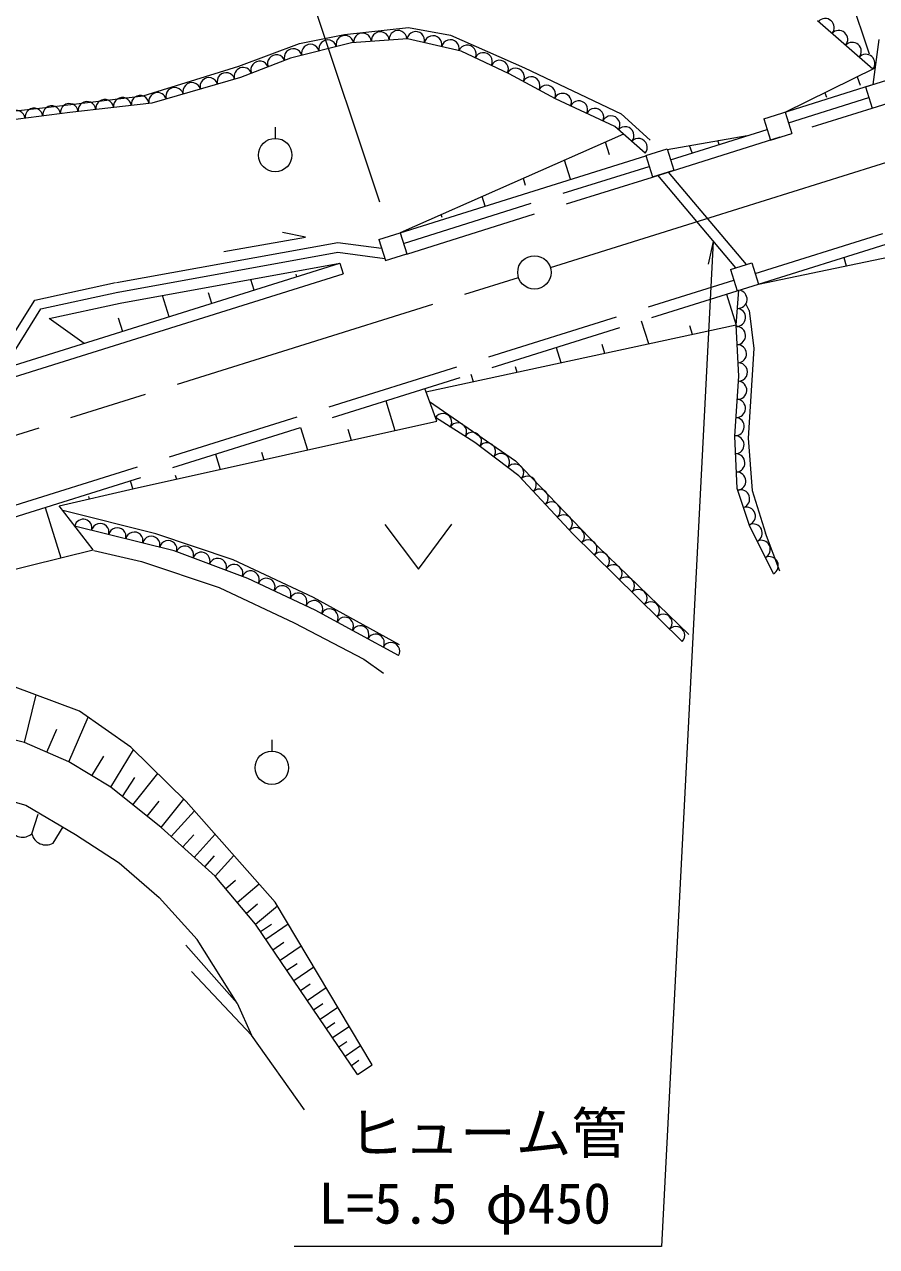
# Model space of a CAD drawing. Units: millimetres, scale not verified. Extents: x 40000 to 680000, y 20000 to 380000.
# Drawn here: x 142150 to 180337, y 247864 to 302653 of the extents above; entities that cross this region are included whole.
import ezdxf
from ezdxf.enums import TextEntityAlignment as Align

# ---------------------------------------------------------------- set-up
doc = ezdxf.new("R2010")
doc.units = ezdxf.units.MM
doc.header["$LTSCALE"] = 1000
doc.linetypes.add('CHAIN', pattern=[18.5, 12, -1.5, 3.5, -1.5])
doc.linetypes.add('DASHED', pattern=[7.5, 6, -1.5])
for name, color, linetype, lineweight in [('M-BGD', 7, 'Continuous', 13), ('M-BGD-OTRS1', 7, 'DASHED', 13), ('M-BMK', 2, 'CHAIN', 13), ('M-BMK-SRVR', 3, 'Continuous', 13), ('M-STR-HTXT', 7, 'Continuous', 13)]:
    doc.layers.add(name, color=color, linetype=linetype, lineweight=lineweight)
doc.styles.add('ＭＳ ゴシック', font='')
doc.styles.get('ＭＳ ゴシック').set_extended_font_data('MS Gothic')

# ---------------------------------------------------------------- blocks, each defined once
blk = doc.blocks.new('果樹園')
at = {"color": 7, "linetype": 'Continuous', "lineweight": 13}
blk.add_line((0, 2), (0, 1.5), dxfattribs=at)
blk.add_circle((0, 0.75), 0.75, dxfattribs=at)
blk = doc.blocks.new('果樹園_1')
at = {"color": 7, "linetype": 'Continuous', "lineweight": 13}
blk.add_line((0, 1), (0, 0.5), dxfattribs=at)
blk.add_circle((0, -0.25), 0.75, dxfattribs=at)
blk = doc.blocks.new('畑')
at = {"color": 7, "linetype": 'Continuous', "lineweight": 13}
for p, q in [((-1.5, 1), (0, -1)), ((0, -1), (1.5, 1))]:
    blk.add_line(p, q, dxfattribs=at)
blk = doc.blocks.new('ﾌﾟﾛｯﾄﾏｰｸ-02')
at = {"color": 3, "linetype": 'Continuous', "lineweight": 13}
blk.add_circle((0, 0), 0.5, dxfattribs=at)

msp = doc.modelspace()

# ---------------------------------------------------------------- linework, layer by layer
at = {"layer": 'M-BGD'}
for p, q in [((156495, 302202), (159362, 302522)), ((159362, 302522), (161249, 302173)), ((180164, 300647), (177698, 302814)), ((154482, 301798), (156495, 302202)), ((159319, 302013), (156800, 301828)), ((161719, 301457), (159319, 302013)), ((161249, 302173), (164560, 300711)), ((180178, 299958), (180457, 301984)), ((151752, 300786), (154482, 301798)), ((156800, 301828), (154079, 301137)), ((163880, 300442), (161719, 301457)), ((154079, 301137), (151838, 300281)), ((147475, 299458), (151752, 300786)), ((151838, 300281), (147859, 299125)), ((165949, 299311), (163880, 300442)), ((164560, 300711), (168895, 298644)), ((176237, 298723), (180280, 300703)), ((179464, 300303), (179598, 299937)), ((175283, 298424), (180068, 299924)), ((179841, 299852), (180795, 300151)), ((179841, 299852), (180140, 298898)), ((143230, 298947), (147475, 299458)), ((168602, 298078), (165949, 299311)), ((178015, 299594), (178089, 299390)), ((180140, 298898), (181094, 299198)), ((180140, 298898), (181094, 299197)), ((144180, 298707), (135708, 297598)), ((138713, 298448), (143230, 298947)), ((147859, 299125), (144180, 298707)), ((168895, 298644), (170196, 297461)), ((176237, 298723), (176536, 297769)), ((169963, 296877), (168602, 298078)), ((175283, 298424), (175582, 297470)), ((168996, 297731), (158985, 293316)), ((170958, 297045), (174539, 297676)), ((175582, 297470), (176536, 297769)), ((168372, 296800), (168192, 297376)), ((169995, 296772), (170949, 297071)), ((170949, 297071), (171248, 296117)), ((172079, 296896), (171957, 297221)), ((173280, 297273), (173220, 297443)), ((158985, 293316), (169997, 296767)), ((166618, 295709), (166350, 296564)), ((169995, 296772), (170294, 295818)), ((170294, 295818), (171248, 296117)), ((164610, 295428), (164509, 295752)), ((162802, 294512), (162668, 294940)), ((160865, 294004), (160826, 294128)), ((151084, 292470), (154739, 293123)), ((154739, 293123), (153720, 293331)), ((158031, 293017), (158985, 293316)), ((158985, 293316), (159284, 292362)), ((175047, 291015), (185333, 293164)), ((146268, 291083), (156188, 292884)), ((156188, 292884), (158155, 292621)), ((158031, 293017), (158330, 292063)), ((146347, 290650), (156199, 292439)), ((156199, 292439), (158300, 292158)), ((158330, 292063), (159284, 292362)), ((178864, 292211), (178981, 291837)), ((111932, 278044), (156288, 291947)), ((146436, 290158), (156288, 291947)), ((156269, 291941), (156269, 291943)), ((156288, 291947), (156437, 291469)), ((173794, 291670), (174748, 291969)), ((173794, 291670), (174093, 290716)), ((174748, 291969), (175047, 291015)), ((112082, 277566), (156437, 291469)), ((142610, 290291), (146237, 291077)), ((152452, 290744), (152302, 291223)), ((154361, 291343), (154323, 291462)), ((174093, 290716), (175047, 291015)), ((174093, 290716), (175047, 291015)), ((142885, 289900), (146330, 290647)), ((148636, 289548), (148336, 290503)), ((150544, 290146), (150394, 290624)), ((173607, 290563), (174041, 289178)), ((174041, 289178), (174169, 290740)), ((141464, 288455), (142610, 290291)), ((141761, 288100), (142885, 289900)), ((143259, 289470), (146436, 290158)), ((174630, 289826), (174483, 290124)), ((144819, 288352), (143259, 289470)), ((146355, 289506), (146547, 288893)), ((169790, 289367), (170112, 288342)), ((174630, 289826), (174840, 288124)), ((160134, 286185), (174042, 289191)), ((171951, 289160), (172075, 288766)), ((174163, 286879), (174041, 289178)), ((168021, 288323), (168149, 287917)), ((165973, 288171), (166186, 287493)), ((174840, 288124), (174586, 284105)), ((164145, 287318), (164223, 287069)), ((162157, 286974), (162260, 286645)), ((173979, 284195), (174163, 286879)), ((160627, 284866), (160086, 286325)), ((158340, 285778), (158756, 284448)), ((160300, 285749), (164160, 283090)), ((162335, 283904), (160568, 285026)), ((147074, 281843), (160627, 284866)), ((154523, 284582), (154839, 283575)), ((156640, 284515), (156798, 284011)), ((164308, 282414), (162335, 283904)), ((174095, 281847), (173979, 284195)), ((174586, 284105), (174770, 281759)), ((150706, 283385), (150921, 282701)), ((152772, 283480), (152880, 283138)), ((164160, 283090), (167848, 279241)), ((146889, 282189), (147003, 281826)), ((148905, 282445), (148962, 282264)), ((166740, 279807), (164308, 282414)), ((143703, 281066), (147074, 281843)), ((174648, 280197), (174095, 281847)), ((174770, 281759), (175357, 279843)), ((145014, 281483), (145048, 281376)), ((143072, 280992), (143779, 278738)), ((145231, 279094), (143703, 281066)), ((148031, 279810), (143866, 280855)), ((148856, 279048), (144400, 280166)), ((175715, 278022), (174648, 280197)), ((151503, 278649), (148031, 279810)), ((168603, 277967), (166740, 279807)), ((176006, 278142), (175357, 279843)), ((128445, 274981), (145231, 279094)), ((145252, 279067), (147398, 278572)), ((152156, 277816), (148856, 279048)), ((167848, 279241), (171924, 275299)), ((147398, 278572), (150877, 277410)), ((155100, 276965), (151503, 278649)), ((155185, 276400), (152156, 277816)), ((171621, 274987), (168603, 277967)), ((150877, 277410), (154236, 275830)), ((158954, 274836), (155100, 276965)), ((158915, 274356), (155185, 276400)), ((154236, 275830), (157356, 274192)), ((157356, 274192), (158243, 273563)), ((144620, 271862), (141615, 272993)), ((142152, 270467), (142674, 272594)), ((146924, 270252), (144620, 271862)), ((144144, 269602), (145008, 271591)), ((143149, 270034), (143594, 271057)), ((146015, 268455), (147044, 270134)), ((149396, 267819), (146924, 270252)), ((145176, 268970), (145713, 269846)), ((147013, 267661), (148130, 269065)), ((138654, 268673), (142214, 267649)), ((146545, 268034), (147096, 268886)), ((148283, 266651), (149293, 267920)), ((142214, 267649), (144434, 266336)), ((147648, 267156), (148180, 267824)), ((148727, 266248), (149768, 267398)), ((153392, 263298), (149396, 267819)), ((142482, 266370), (142765, 267254)), ((143431, 265952), (143891, 266678)), ((144434, 266336), (146398, 265065)), ((149244, 265780), (149739, 266326)), ((149761, 265312), (150697, 266347)), ((150227, 264891), (150671, 265383)), ((150692, 264471), (151533, 265401)), ((146398, 265065), (148183, 263512)), ((151166, 263908), (151613, 264285)), ((151683, 263295), (152664, 264122)), ((148183, 263512), (149891, 261631)), ((152095, 262806), (152591, 263224)), ((152507, 262317), (153485, 263141)), ((157728, 256014), (153392, 263298)), ((152734, 261983), (153215, 262310)), ((152962, 261647), (153968, 262330)), ((149377, 261374), (151687, 258776)), ((151687, 258776), (149891, 261631)), ((153284, 261172), (153773, 261503)), ((153607, 260696), (154557, 261341)), ((153911, 260248), (154373, 260561)), ((154215, 259799), (155113, 260408)), ((152328, 257343), (149641, 260196)), ((154520, 259350), (154955, 259646)), ((154824, 258902), (155668, 259474)), ((151687, 258776), (152328, 257343)), ((155110, 258479), (155520, 258757)), ((155397, 258057), (156191, 258596)), ((155677, 257644), (156062, 257905)), ((155958, 257230), (156704, 257735)), ((154707, 253994), (152328, 257343)), ((156239, 256816), (156599, 257060)), ((156519, 256402), (157216, 256875)), ((156800, 255988), (157136, 256216)), ((157081, 255575), (157728, 256014))]:
    msp.add_line(p, q, dxfattribs=at)
msp.add_lwpolyline([(157081, 255575), (152507, 262317), (150692, 264471), (148283, 266651), (146015, 268455), (144144, 269602), (142152, 270467), (139452, 271129), (136015, 271275), (131864, 271195), (127498, 270508), (121913, 269235), (119205, 268595), (114904, 267858), (108259, 266820), (103723, 265759), (96945, 264668)], dxfattribs=at)
for centre, radius, start, end in [((178034, 302513), 405, 319.3359, 138.0337), ((155739, 301559), 399, 14.1361, 194.3563), ((156512, 301757), 399, 11.3316, 194.557), ((157301, 301865), 399, 4.09, 184.3103), ((158098, 301924), 399, 4.09, 184.3103), ((158894, 301982), 399, 4.09, 184.3103), ((159683, 301932), 399, 346.4545, 168.6099), ((160460, 301749), 399, 346.8569, 167.0772), ((161238, 301569), 399, 346.8569, 167.0772), ((178642, 301979), 405, 319.3359, 138.0337), ((154191, 301167), 399, 14.0909, 199.1255), ((154965, 301363), 399, 14.1361, 194.3563), ((161996, 301330), 398, 334.4429, 158.1002), ((162717, 300989), 399, 334.7317, 154.9519), ((179250, 301445), 405, 319.3359, 138.0337), ((152695, 300609), 399, 20.7946, 201.0149), ((153441, 300894), 399, 20.7946, 201.0149), ((163440, 300650), 399, 334.7317, 154.9519), ((179858, 300910), 405, 319.3359, 138.0337), ((150419, 299869), 399, 16.0988, 196.3191), ((151186, 300092), 399, 16.0988, 196.3191), ((151950, 300325), 399, 20.7631, 197.7526), ((164154, 300293), 399, 331.208, 152.2383), ((164855, 299910), 399, 331.2314, 151.4517), ((148886, 299424), 399, 16.0988, 196.3191), ((149652, 299647), 399, 16.0988, 196.3191), ((165555, 299527), 399, 331.2314, 151.4517), ((144955, 298796), 399, 6.3582, 186.5785), ((145748, 298886), 399, 6.3582, 186.5785), ((146541, 298976), 399, 6.3582, 186.5785), ((147335, 299066), 399, 6.3582, 186.5785), ((148119, 299202), 398, 15.8979, 193.3913), ((166266, 299165), 399, 334.9332, 154.744), ((166990, 298828), 399, 334.959, 155.1793), ((141786, 298395), 399, 7.3534, 187.5736), ((142578, 298498), 399, 7.3534, 187.5736), ((143370, 298602), 399, 7.3534, 187.5736), ((144161, 298706), 399, 6.4053, 187.5729), ((167714, 298492), 399, 334.959, 155.1793), ((168438, 298158), 398, 325.5691, 155.5951), ((169066, 297670), 399, 318.4702, 138.6904), ((169665, 297142), 399, 318.4702, 138.6904), ((174127, 290333), 409, 266.5309, 84.1143), ((174061, 289519), 408, 267.7312, 84.1847), ((174058, 288702), 409, 274.2386, 91.8221), ((174101, 287886), 409, 274.2386, 91.8221), ((174145, 287071), 408, 270.4171, 91.9682), ((174112, 286256), 409, 267.2892, 84.8726), ((174056, 285441), 409, 267.2892, 84.8726), ((160904, 284819), 394, 326.7857, 148.3707), ((174000, 284626), 409, 267.2892, 84.8726), ((161570, 284396), 394, 326.7857, 148.3707), ((162236, 283973), 395, 323.5815, 148.3676), ((162871, 283506), 394, 322.1611, 143.7461), ((173990, 283809), 409, 273.9859, 91.2635), ((163501, 283030), 394, 322.1611, 143.7461), ((174030, 282993), 409, 274.0204, 91.6038), ((164131, 282556), 394, 317.7917, 143.8821), ((164696, 282007), 394, 312.2117, 133.7967), ((174072, 282178), 408, 276.5995, 91.9663), ((165234, 281430), 394, 312.2117, 133.7967), ((174241, 281384), 409, 289.7613, 107.3447), ((165772, 280853), 394, 312.2117, 133.7967), ((166311, 280276), 394, 312.2117, 133.7967), ((174501, 280609), 409, 289.7613, 107.3447), ((144783, 280077), 393, 344.8715, 164.8715), ((145545, 279886), 393, 344.8715, 166.944), ((146307, 279695), 393, 344.8715, 166.944), ((166853, 279703), 394, 314.5281, 134.731), ((174808, 279852), 408, 297.2913, 114.4341), ((147069, 279503), 393, 344.8715, 166.944), ((147831, 279312), 393, 344.8715, 166.944), ((148593, 279121), 393, 342.8755, 166.9883), ((167414, 279149), 394, 314.5513, 136.1363), ((175168, 279119), 409, 297.3426, 114.926), ((149339, 278875), 393, 338.5068, 160.5793), ((150075, 278600), 393, 338.5068, 160.5793), ((167976, 278594), 394, 314.5513, 136.1363), ((150811, 278326), 393, 338.5068, 160.5793), ((151547, 278051), 393, 338.5068, 160.5793), ((168537, 278039), 394, 314.5687, 136.1365), ((175527, 278385), 409, 297.3426, 114.926), ((152280, 277766), 393, 333.909, 159.0095), ((152992, 277434), 393, 333.8997, 155.9721), ((169098, 277485), 394, 314.5746, 136.1596), ((153703, 277101), 393, 333.8997, 155.9721), ((169660, 276931), 394, 314.5746, 136.1596), ((154415, 276768), 393, 333.8997, 155.9721), ((155127, 276435), 393, 330.8989, 155.9502), ((170221, 276376), 394, 314.5746, 136.1596), ((155818, 276061), 393, 330.2499, 152.3224), ((170783, 275822), 394, 314.5746, 136.1596), ((156507, 275684), 393, 330.2499, 152.3224), ((157196, 275306), 393, 330.2499, 152.3224), ((171344, 275268), 394, 314.5746, 136.1596), ((157885, 274929), 393, 330.2499, 152.3224), ((158574, 274551), 393, 330.2499, 152.3224), ((142069, 266852), 635, 204.358, 310.6182), ((143113, 266517), 648, 193.0983, 299.3585)]:
    msp.add_arc(centre, radius, start, end, dxfattribs=at)
at = {"layer": 'M-BGD-OTRS1'}
for p, q in [((176386, 298246), (179990, 299376)), ((170296, 295813), (180140, 298898)), ((171100, 296589), (175432, 297947)), ((159134, 292839), (170146, 296290)), ((174038, 291746), (170539, 295895)), ((174504, 291892), (171008, 296036)), ((159284, 292361), (170296, 295813)), ((174898, 291492), (185209, 294724)), ((175047, 291015), (185359, 294247)), ((120022, 274291), (173943, 291193)), ((120171, 273814), (174093, 290716))]:
    msp.add_line(p, q, dxfattribs=at)
at = {"layer": 'M-BMK'}
for p, q in [((171643, 293616), (195604, 301126)), ((165719, 291759), (171643, 293616)), ((78393, 264387), (164288, 291310))]:
    msp.add_line(p, q, dxfattribs=at)
at = {"layer": 'M-STR-HTXT'}
for p, q in [((180019, 301313), (167837, 337996)), ((158072, 294678), (146086, 330772)), ((173009, 292923), (170693, 247864)), ((173009, 292923), (172793, 291904)), ((170693, 247864), (154236, 247864))]:
    msp.add_line(p, q, dxfattribs=at)

# ---------------------------------------------------------------- block references
at = {"layer": 'M-BGD', "xscale": 1000, "yscale": 1000, "rotation": 0.23939}
for name, p in [('果樹園_1', (153386, 297047)), ('畑', (159808, 279236))]:
    msp.add_blockref(name, p, dxfattribs=at)
at = {"layer": 'M-BGD', "xscale": 1000, "yscale": 1000}
msp.add_blockref('果樹園', (153236, 268578), dxfattribs=at)
at = {"layer": 'M-BMK-SRVR', "xscale": 1500, "yscale": 1500}
msp.add_blockref('ﾌﾟﾛｯﾄﾏｰｸ-02', (165004, 291535), dxfattribs=at)

# ---------------------------------------------------------------- texts
at = {"layer": 'M-STR-HTXT', "style": 'ＭＳ ゴシック'}
for s, p in [('ヒューム管', (156662, 251490)), ('L=5.5 φ450', (155325, 248342))]:
    msp.add_text(s, height=1833, dxfattribs=at).set_placement(p, align=Align.BOTTOM_LEFT)

doc.saveas('drawing.dxf')
